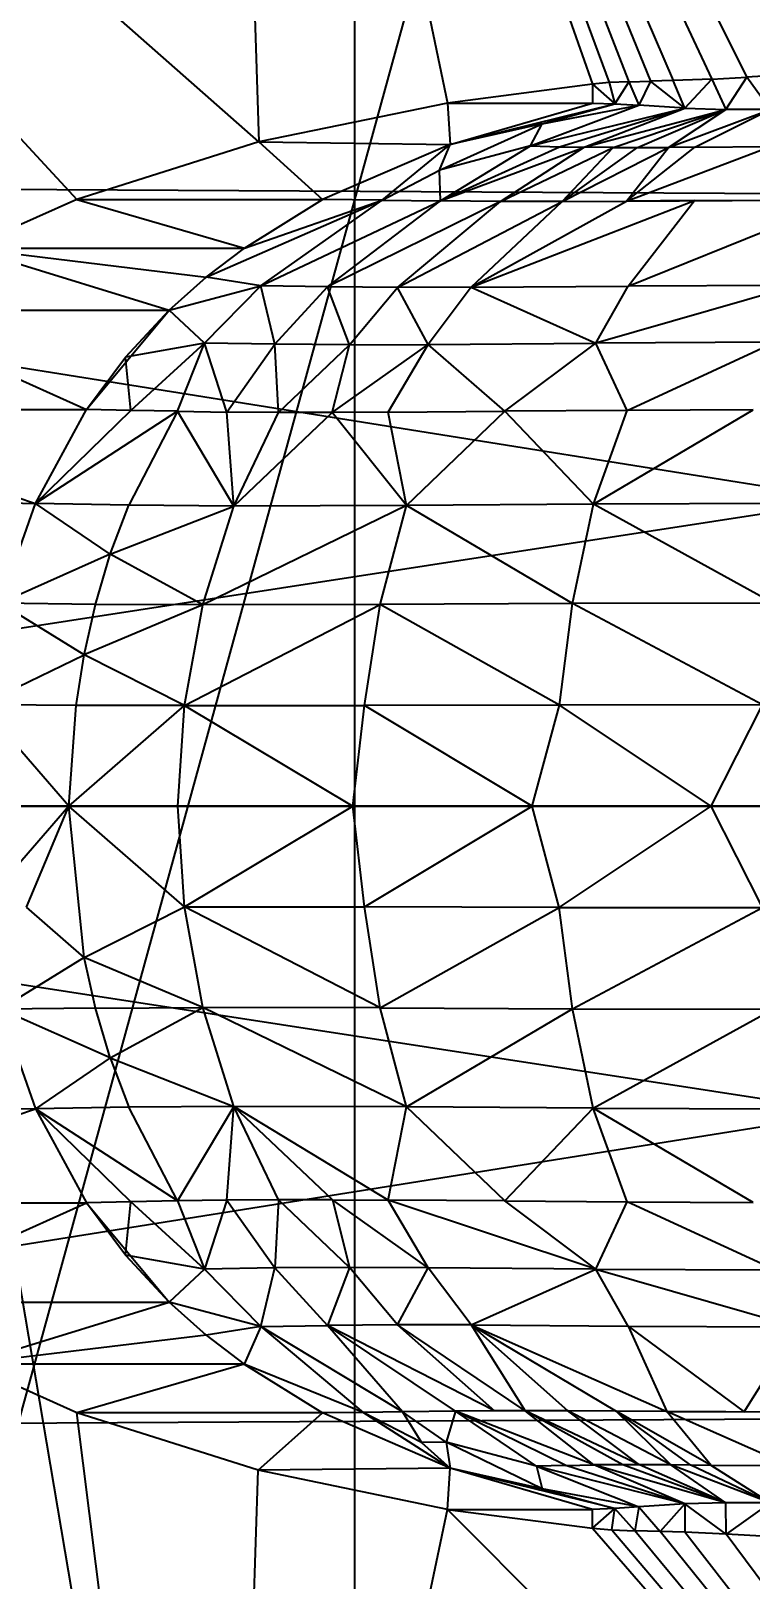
# Model space of a CAD drawing. Extents: x 11992 to 29481, y -6727 to 6811.
# Drawn here: x 13126.9 to 13181.2, y 2592.3 to 2709.1 of the extents above; entities that cross this region are included whole.
import ezdxf

# ---------------------------------------------------------------- set-up
doc = ezdxf.new("R2010")
doc.units = 0
doc.header["$MEASUREMENT"] = 0
doc.layers.get('0').update_dxf_attribs({"color": 8, "linetype": 'CONTINUOUS'})
doc.layers.add('zoylight 5回路', color=4, linetype='CONTINUOUS')

msp = doc.modelspace()

# ---------------------------------------------------------------- linework, layer by layer
for p, q in [((13089.63, 2471.93, -2031.63), (13190.72, 2839.46, -2031.63)), ((13151.37, 2465.11, -2034.43), (13151.37, 2836.08, -2034.43)), ((13089.63, 2829.46, -2034.43), (13151.37, 2465.11, -2034.43)), ((13144.12, 2700.73, -2304.6), (13047.56, 2785.95, -2309.58)), ((13047.56, 2785.95, -2309.58), (13130.37, 2696.38, -2305.31)), ((13141.48, 2784.09, -2304.74), (13170.57, 2705.21, -2303.24)), ((13141.48, 2784.09, -2304.74), (13172.06, 2705.28, -2303.16)), ((13141.48, 2784.09, -2304.74), (13178.32, 2705.48, -2302.84)), ((13141.48, 2784.09, -2304.74), (13180.96, 2705.63, -2302.7)), ((13141.48, 2784.09, -2304.74), (13173.7, 2705.33, -2303.08)), ((13141.48, 2784.09, -2304.74), (13175.4, 2705.37, -2302.99)), ((13141.48, 2784.09, -2304.74), (13158.37, 2703.67, -2303.87)), ((13141.48, 2784.09, -2304.74), (13169.32, 2705.1, -2303.3)), ((13141.48, 2784.09, -2304.74), (13144.12, 2700.73, -2304.6)), ((13169.32, 2705.1, -2303.3), (13158.37, 2703.67, -2303.87)), ((13170.57, 2705.21, -2303.24), (13169.32, 2705.1, -2303.3)), ((13169.32, 2705.1, -2303.3), (13169.32, 2703.67, -2318.31)), ((13169.32, 2705.1, -2303.3), (13170.99, 2703.62, -2320.1)), ((13172.06, 2705.28, -2303.16), (13170.57, 2705.21, -2303.24)), ((13170.57, 2705.21, -2303.24), (13170.99, 2703.62, -2320.1)), ((13172.06, 2705.28, -2303.16), (13170.99, 2703.62, -2320.1)), ((13172.06, 2705.28, -2303.16), (13173.7, 2705.33, -2303.08)), ((13172.06, 2705.28, -2303.16), (13172.82, 2703.5, -2321.52)), ((13173.7, 2705.33, -2303.08), (13172.82, 2703.5, -2321.52)), ((13175.4, 2705.37, -2302.99), (13173.7, 2705.33, -2303.08)), ((13176.27, 2703.27, -2323.34), (13173.7, 2705.33, -2303.08)), ((13178.32, 2705.48, -2302.84), (13175.4, 2705.37, -2302.99)), ((13176.27, 2703.27, -2323.34), (13175.4, 2705.37, -2302.99)), ((13176.27, 2703.27, -2323.34), (13178.32, 2705.48, -2302.84)), ((13178.32, 2705.48, -2302.84), (13180.96, 2705.63, -2302.7)), ((13178.32, 2705.48, -2302.84), (13179.37, 2703.17, -2324.28)), ((13179.37, 2703.17, -2324.28), (13180.96, 2705.63, -2302.7)), ((13187.9, 2706.04, -2302.34), (13180.96, 2705.63, -2302.7)), ((13182.73, 2703.18, -2324.88), (13180.96, 2705.63, -2302.7)), ((13158.37, 2703.67, -2303.87), (13144.12, 2700.73, -2304.6)), ((13158.37, 2703.67, -2303.87), (13158.56, 2700.55, -2324.59)), ((13158.37, 2703.67, -2303.87), (13169.32, 2703.67, -2318.31)), ((13158.56, 2700.55, -2324.59), (13169.32, 2703.67, -2318.31)), ((13158.56, 2700.55, -2324.59), (13170.99, 2703.62, -2320.1)), ((13164.62, 2700.43, -2330.26), (13172.82, 2703.5, -2321.52)), ((13164.62, 2700.43, -2330.26), (13176.27, 2703.27, -2323.34)), ((13165.5, 2702.11, -2324), (13170.99, 2703.62, -2320.1)), ((13165.5, 2702.11, -2324), (13172.82, 2703.5, -2321.52)), ((13166.83, 2700.36, -2331.6), (13176.27, 2703.27, -2323.34)), ((13168.68, 2700.33, -2332.48), (13176.27, 2703.27, -2323.34)), ((13168.68, 2700.33, -2332.48), (13179.37, 2703.17, -2324.28)), ((13169.32, 2703.67, -2318.31), (13170.99, 2703.62, -2320.1)), ((13170.86, 2700.31, -2333.29), (13179.37, 2703.17, -2324.28)), ((13170.99, 2703.62, -2320.1), (13172.82, 2703.5, -2321.52)), ((13172.71, 2700.31, -2333.83), (13179.37, 2703.17, -2324.28)), ((13176.27, 2703.27, -2323.34), (13172.82, 2703.5, -2321.52)), ((13175.05, 2700.32, -2334.37), (13182.73, 2703.18, -2324.88)), ((13175.05, 2700.32, -2334.37), (13179.37, 2703.17, -2324.28)), ((13176.27, 2703.27, -2323.34), (13179.37, 2703.17, -2324.28)), ((13177.05, 2700.34, -2334.76), (13182.73, 2703.18, -2324.88)), ((13182.73, 2703.18, -2324.88), (13179.37, 2703.17, -2324.28)), ((13157.75, 2698.61, -2331.78), (13165.5, 2702.11, -2324)), ((13165.5, 2702.11, -2324), (13158.56, 2700.55, -2324.59)), ((13164.62, 2700.43, -2330.26), (13165.5, 2702.11, -2324)), ((13144.12, 2700.73, -2304.6), (13130.37, 2696.38, -2305.31)), ((13144.12, 2700.73, -2304.6), (13148.94, 2696.38, -2329.81)), ((13144.12, 2700.73, -2304.6), (13158.56, 2700.55, -2324.59)), ((13158.56, 2700.55, -2324.59), (13148.94, 2696.38, -2329.81)), ((13153.43, 2696.34, -2335.05), (13158.56, 2700.55, -2324.59)), ((13157.75, 2698.61, -2331.78), (13158.56, 2700.55, -2324.59)), ((13164.62, 2700.43, -2330.26), (13157.75, 2698.61, -2331.78)), ((13157.84, 2696.28, -2338.74), (13164.62, 2700.43, -2330.26)), ((13157.84, 2696.28, -2338.74), (13166.83, 2700.36, -2331.6)), ((13164.62, 2700.43, -2330.26), (13166.83, 2700.36, -2331.6)), ((13166.83, 2700.36, -2331.6), (13168.68, 2700.33, -2332.48)), ((13171.89, 2696.27, -2344.29), (13182.75, 2700.39, -2335.6)), ((13171.89, 2696.27, -2344.29), (13177.05, 2700.34, -2334.76)), ((13177.05, 2700.34, -2334.76), (13175.05, 2700.32, -2334.37)), ((13177.05, 2700.34, -2334.76), (13182.75, 2700.39, -2335.6)), ((13157.84, 2696.28, -2338.74), (13168.68, 2700.33, -2332.48)), ((13162.36, 2696.24, -2341.29), (13168.68, 2700.33, -2332.48)), ((13162.36, 2696.24, -2341.29), (13170.86, 2700.31, -2333.29)), ((13167.02, 2696.24, -2343.03), (13175.05, 2700.32, -2334.37)), ((13167.02, 2696.24, -2343.03), (13172.71, 2700.31, -2333.83)), ((13167.02, 2696.24, -2343.03), (13170.86, 2700.31, -2333.29)), ((13170.86, 2700.31, -2333.29), (13168.68, 2700.33, -2332.48)), ((13170.86, 2700.31, -2333.29), (13172.71, 2700.31, -2333.83)), ((13171.89, 2696.27, -2344.29), (13175.05, 2700.32, -2334.37)), ((13172.71, 2700.31, -2333.83), (13175.05, 2700.32, -2334.37)), ((13153.43, 2696.34, -2335.05), (13157.75, 2698.61, -2331.78)), ((13157.84, 2696.28, -2338.74), (13157.75, 2698.61, -2331.78)), ((13038.87, 2697.65, -1935.27), (13188.76, 2696.8, -1952.66)), ((13038.87, 2697.65, -1935.27), (13188.82, 2673.7, -1952.22)), ((13130.37, 2696.38, -2305.31), (13122.15, 2692.71, -2305.73)), ((13130.37, 2696.38, -2305.31), (13148.94, 2696.38, -2329.81)), ((13130.37, 2696.38, -2305.31), (13143.03, 2692.72, -2333.23)), ((13140.15, 2690.52, -2334.84), (13153.43, 2696.34, -2335.05)), ((13143.03, 2692.72, -2333.23), (13148.94, 2696.38, -2329.81)), ((13143.03, 2692.72, -2333.23), (13153.43, 2696.34, -2335.05)), ((13144.27, 2689.87, -2340.86), (13153.43, 2696.34, -2335.05)), ((13144.27, 2689.87, -2340.86), (13157.84, 2696.28, -2338.74)), ((13153.43, 2696.34, -2335.05), (13148.94, 2696.38, -2329.81)), ((13149.3, 2689.79, -2345.24), (13157.84, 2696.28, -2338.74)), ((13162.36, 2696.24, -2341.29), (13149.3, 2689.79, -2345.24)), ((13153.43, 2696.34, -2335.05), (13157.84, 2696.28, -2338.74)), ((13154.6, 2689.74, -2348.6), (13167.02, 2696.24, -2343.03)), ((13154.6, 2689.74, -2348.6), (13162.36, 2696.24, -2341.29)), ((13162.36, 2696.24, -2341.29), (13157.84, 2696.28, -2338.74)), ((13160.16, 2689.76, -2351.17), (13177.02, 2696.31, -2345.28)), ((13160.16, 2689.76, -2351.17), (13171.89, 2696.27, -2344.29)), ((13160.16, 2689.76, -2351.17), (13167.02, 2696.24, -2343.03)), ((13167.02, 2696.24, -2343.03), (13162.36, 2696.24, -2341.29)), ((13167.02, 2696.24, -2343.03), (13171.89, 2696.27, -2344.29)), ((13171.89, 2696.27, -2344.29), (13188.14, 2696.35, -2346.71)), ((13177.02, 2696.31, -2345.28), (13171.89, 2696.27, -2344.29)), ((13172, 2689.85, -2354.82), (13188.14, 2696.35, -2346.71)), ((13172, 2689.85, -2354.82), (13177.02, 2696.31, -2345.28)), ((13177.02, 2696.31, -2345.28), (13188.14, 2696.35, -2346.71)), ((13122.15, 2692.71, -2305.73), (13143.03, 2692.72, -2333.23)), ((13122.15, 2692.71, -2305.73), (13137.36, 2688.04, -2336.35)), ((13122.15, 2692.71, -2305.73), (13140.15, 2690.52, -2334.84)), ((13140.15, 2690.52, -2334.84), (13143.03, 2692.72, -2333.23)), ((13137.36, 2688.04, -2336.35), (13140.15, 2690.52, -2334.84)), ((13137.36, 2688.04, -2336.35), (13144.27, 2689.87, -2340.86)), ((13140.02, 2685.55, -2343.39), (13144.27, 2689.87, -2340.86)), ((13144.27, 2689.87, -2340.86), (13140.15, 2690.52, -2334.84)), ((13145.33, 2685.46, -2348.08), (13144.27, 2689.87, -2340.86)), ((13149.3, 2689.79, -2345.24), (13144.27, 2689.87, -2340.86)), ((13160.16, 2689.76, -2351.17), (13172, 2689.85, -2354.82)), ((13184.77, 2689.91, -2357.06), (13169.56, 2685.54, -2359.09)), ((13169.56, 2685.54, -2359.09), (13172, 2689.85, -2354.82)), ((13184.77, 2689.91, -2357.06), (13172, 2689.85, -2354.82)), ((13145.33, 2685.46, -2348.08), (13149.3, 2689.79, -2345.24)), ((13150.97, 2685.42, -2351.81), (13149.3, 2689.79, -2345.24)), ((13154.6, 2689.74, -2348.6), (13149.3, 2689.79, -2345.24)), ((13150.97, 2685.42, -2351.81), (13154.6, 2689.74, -2348.6)), ((13160.16, 2689.76, -2351.17), (13154.6, 2689.74, -2348.6)), ((13156.91, 2685.44, -2354.78), (13154.6, 2689.74, -2348.6)), ((13160.16, 2689.76, -2351.17), (13156.91, 2685.44, -2354.78)), ((13160.16, 2689.76, -2351.17), (13169.56, 2685.54, -2359.09)), ((13114.46, 2688.04, -2306.13), (13131.11, 2680.54, -2339.54)), ((13114.46, 2688.04, -2306.13), (13137.36, 2688.04, -2336.35)), ((13131.11, 2680.54, -2339.54), (13137.36, 2688.04, -2336.35)), ((13134.06, 2684.49, -2338.07), (13137.36, 2688.04, -2336.35)), ((13140.02, 2685.55, -2343.39), (13137.36, 2688.04, -2336.35)), ((13140.02, 2685.55, -2343.39), (13134.06, 2684.49, -2338.07)), ((13140.02, 2685.55, -2343.39), (13134.45, 2680.47, -2343.63)), ((13137.98, 2680.4, -2347.26), (13140.02, 2685.55, -2343.39)), ((13141.7, 2680.34, -2350.45), (13140.02, 2685.55, -2343.39)), ((13145.33, 2685.46, -2348.08), (13140.02, 2685.55, -2343.39)), ((13141.7, 2680.34, -2350.45), (13145.33, 2685.46, -2348.08)), ((13150.97, 2685.42, -2351.81), (13145.33, 2685.46, -2348.08)), ((13145.6, 2680.31, -2353.24), (13145.33, 2685.46, -2348.08)), ((13145.6, 2680.31, -2353.24), (13150.97, 2685.42, -2351.81)), ((13149.67, 2680.31, -2355.71), (13156.91, 2685.44, -2354.78)), ((13149.67, 2680.31, -2355.71), (13150.97, 2685.42, -2351.81)), ((13150.97, 2685.42, -2351.81), (13156.91, 2685.44, -2354.78)), ((13153.89, 2680.33, -2357.86), (13156.91, 2685.44, -2354.78)), ((13156.91, 2685.44, -2354.78), (13169.56, 2685.54, -2359.09)), ((13162.7, 2680.4, -2361.37), (13156.91, 2685.44, -2354.78)), ((13162.7, 2680.4, -2361.37), (13169.56, 2685.54, -2359.09)), ((13183.07, 2685.61, -2361.73), (13169.56, 2685.54, -2359.09)), ((13171.92, 2680.46, -2364.01), (13169.56, 2685.54, -2359.09)), ((13171.92, 2680.46, -2364.01), (13183.07, 2685.61, -2361.73)), ((13131.11, 2680.54, -2339.54), (13134.06, 2684.49, -2338.07)), ((13134.45, 2680.47, -2343.63), (13134.06, 2684.49, -2338.07)), ((13106.12, 2680.54, -2306.56), (13127.25, 2673.45, -2341.3)), ((13106.12, 2680.54, -2306.56), (13131.11, 2680.54, -2339.54)), ((13127.25, 2673.45, -2341.3), (13131.11, 2680.54, -2339.54)), ((13134.45, 2680.47, -2343.63), (13131.11, 2680.54, -2339.54)), ((13169.38, 2673.38, -2367.53), (13181.45, 2680.5, -2365.83)), ((13181.45, 2680.5, -2365.83), (13171.92, 2680.46, -2364.01)), ((13127.25, 2673.45, -2341.3), (13134.45, 2680.47, -2343.63)), ((13137.98, 2680.4, -2347.26), (13127.25, 2673.45, -2341.3)), ((13137.98, 2680.4, -2347.26), (13134.3, 2673.32, -2349.22)), ((13137.98, 2680.4, -2347.26), (13134.45, 2680.47, -2343.63)), ((13142.23, 2673.25, -2355.6), (13137.98, 2680.4, -2347.26)), ((13137.98, 2680.4, -2347.26), (13141.7, 2680.34, -2350.45)), ((13142.23, 2673.25, -2355.6), (13141.7, 2680.34, -2350.45)), ((13145.6, 2680.31, -2353.24), (13141.7, 2680.34, -2350.45)), ((13142.23, 2673.25, -2355.6), (13145.6, 2680.31, -2353.24)), ((13142.23, 2673.25, -2355.6), (13149.67, 2680.31, -2355.71)), ((13149.67, 2680.31, -2355.71), (13145.6, 2680.31, -2353.24)), ((13153.89, 2680.33, -2357.86), (13149.67, 2680.31, -2355.71)), ((13155.27, 2673.3, -2362.72), (13149.67, 2680.31, -2355.71)), ((13153.89, 2680.33, -2357.86), (13162.7, 2680.4, -2361.37)), ((13155.27, 2673.3, -2362.72), (13153.89, 2680.33, -2357.86)), ((13155.27, 2673.3, -2362.72), (13162.7, 2680.4, -2361.37)), ((13171.92, 2680.46, -2364.01), (13162.7, 2680.4, -2361.37)), ((13169.38, 2673.38, -2367.53), (13162.7, 2680.4, -2361.37)), ((13169.38, 2673.38, -2367.53), (13171.92, 2680.46, -2364.01)), ((13038.96, 2650.6, -1934.65), (13188.82, 2673.7, -1952.22)), ((13101.4, 2673.94, -2306.81), (13127.25, 2673.45, -2341.3)), ((13124.63, 2665.93, -2342.32), (13127.25, 2673.45, -2341.3)), ((13132.9, 2669.61, -2349.88), (13127.25, 2673.45, -2341.3)), ((13134.3, 2673.32, -2349.22), (13127.25, 2673.45, -2341.3)), ((13132.9, 2669.61, -2349.88), (13134.3, 2673.32, -2349.22)), ((13132.9, 2669.61, -2349.88), (13142.23, 2673.25, -2355.6)), ((13142.23, 2673.25, -2355.6), (13134.3, 2673.32, -2349.22)), ((13155.27, 2673.3, -2362.72), (13139.89, 2665.79, -2357.01)), ((13139.89, 2665.79, -2357.01), (13142.23, 2673.25, -2355.6)), ((13155.27, 2673.3, -2362.72), (13142.23, 2673.25, -2355.6)), ((13153.29, 2665.83, -2364.63), (13155.27, 2673.3, -2362.72)), ((13169.38, 2673.38, -2367.53), (13155.27, 2673.3, -2362.72)), ((13167.8, 2665.89, -2369.84), (13155.27, 2673.3, -2362.72)), ((13167.8, 2665.89, -2369.84), (13169.38, 2673.38, -2367.53)), ((13184.13, 2673.43, -2370.33), (13169.38, 2673.38, -2367.53)), ((13182.94, 2665.92, -2372.89), (13169.38, 2673.38, -2367.53)), ((13132.9, 2669.61, -2349.88), (13124.63, 2665.93, -2342.32)), ((13131.78, 2665.83, -2350.36), (13132.9, 2669.61, -2349.88)), ((13139.89, 2665.79, -2357.01), (13132.9, 2669.61, -2349.88)), ((13131.78, 2665.83, -2350.36), (13124.63, 2665.93, -2342.32)), ((13130.93, 2662.02, -2350.68), (13124.63, 2665.93, -2342.32)), ((13130.93, 2662.02, -2350.68), (13131.78, 2665.83, -2350.36)), ((13139.89, 2665.79, -2357.01), (13130.93, 2662.02, -2350.68)), ((13139.89, 2665.79, -2357.01), (13131.78, 2665.83, -2350.36)), ((13138.52, 2658.19, -2357.67), (13153.29, 2665.83, -2364.63)), ((13138.52, 2658.19, -2357.67), (13139.89, 2665.79, -2357.01)), ((13153.29, 2665.83, -2364.63), (13139.89, 2665.79, -2357.01)), ((13152.09, 2658.2, -2365.58), (13153.29, 2665.83, -2364.63)), ((13167.8, 2665.89, -2369.84), (13153.29, 2665.83, -2364.63)), ((13166.81, 2658.23, -2371.04), (13153.29, 2665.83, -2364.63)), ((13166.81, 2658.23, -2371.04), (13167.8, 2665.89, -2369.84)), ((13182.94, 2665.92, -2372.89), (13167.8, 2665.89, -2369.84)), ((13182.15, 2658.25, -2374.24), (13167.8, 2665.89, -2369.84)), ((13123.14, 2658.25, -2342.77), (13130.93, 2662.02, -2350.68)), ((13130.33, 2658.2, -2350.86), (13130.93, 2662.02, -2350.68)), ((13138.52, 2658.19, -2357.67), (13130.93, 2662.02, -2350.68)), ((13129.78, 2650.6, -2350.88), (13123.14, 2658.25, -2342.77)), ((13130.33, 2658.2, -2350.86), (13123.14, 2658.25, -2342.77)), ((13129.78, 2650.6, -2350.88), (13130.33, 2658.2, -2350.86)), ((13129.78, 2650.6, -2350.88), (13138.52, 2658.19, -2357.67)), ((13138.52, 2658.19, -2357.67), (13130.33, 2658.2, -2350.86)), ((13138, 2650.6, -2357.77), (13138.52, 2658.19, -2357.67)), ((13138.52, 2658.19, -2357.67), (13152.09, 2658.2, -2365.58)), ((13138.52, 2658.19, -2357.67), (13151.23, 2650.6, -2365.61)), ((13151.23, 2650.6, -2365.61), (13152.09, 2658.2, -2365.58)), ((13166.81, 2658.23, -2371.04), (13152.09, 2658.2, -2365.58)), ((13164.75, 2650.6, -2370.87), (13152.09, 2658.2, -2365.58)), ((13164.75, 2650.6, -2370.87), (13166.81, 2658.23, -2371.04)), ((13182.15, 2658.25, -2374.24), (13166.81, 2658.23, -2371.04)), ((13178.26, 2650.6, -2374.08), (13166.81, 2658.23, -2371.04)), ((13178.26, 2650.6, -2374.08), (13182.15, 2658.25, -2374.24)), ((13038.96, 2650.6, -1934.65), (13188.83, 2627.49, -1952.23)), ((13038.96, 2650.6, -1934.65), (13436.61, 2650.6, -1985.48)), ((13198.18, 2650.6, -2378.88), (13095.57, 2650.6, -2307.11)), ((13129.78, 2650.6, -2350.88), (13123.14, 2642.94, -2342.77)), ((13126.59, 2642.97, -2346.96), (13129.78, 2650.6, -2350.88)), ((13138.52, 2643.01, -2357.67), (13129.78, 2650.6, -2350.88)), ((13130.93, 2639.17, -2350.68), (13129.78, 2650.6, -2350.88)), ((13138.52, 2643.01, -2357.67), (13138, 2650.6, -2357.77)), ((13138.52, 2643.01, -2357.67), (13151.23, 2650.6, -2365.61)), ((13152.09, 2642.99, -2365.58), (13151.23, 2650.6, -2365.61)), ((13152.09, 2642.99, -2365.58), (13164.75, 2650.6, -2370.87)), ((13166.8, 2642.96, -2371.04), (13164.75, 2650.6, -2370.87)), ((13166.8, 2642.96, -2371.04), (13178.26, 2650.6, -2374.08)), ((13182.15, 2642.94, -2374.24), (13178.26, 2650.6, -2374.08)), ((13130.93, 2639.17, -2350.68), (13126.59, 2642.97, -2346.96)), ((13130.93, 2639.17, -2350.68), (13138.52, 2643.01, -2357.67)), ((13153.29, 2635.37, -2364.63), (13138.52, 2643.01, -2357.67)), ((13138.52, 2643.01, -2357.67), (13152.09, 2642.99, -2365.58)), ((13139.89, 2635.4, -2357.01), (13138.52, 2643.01, -2357.67)), ((13153.29, 2635.37, -2364.63), (13152.09, 2642.99, -2365.58)), ((13166.8, 2642.96, -2371.04), (13152.09, 2642.99, -2365.58)), ((13153.29, 2635.37, -2364.63), (13166.8, 2642.96, -2371.04)), ((13167.79, 2635.3, -2369.84), (13166.8, 2642.96, -2371.04)), ((13166.8, 2642.96, -2371.04), (13182.15, 2642.94, -2374.24)), ((13167.79, 2635.3, -2369.84), (13182.15, 2642.94, -2374.24)), ((13130.93, 2639.17, -2350.68), (13124.63, 2635.27, -2342.32)), ((13139.89, 2635.4, -2357.01), (13130.93, 2639.17, -2350.68)), ((13131.78, 2635.36, -2350.36), (13130.93, 2639.17, -2350.68)), ((13131.78, 2635.36, -2350.36), (13124.63, 2635.27, -2342.32)), ((13124.63, 2635.27, -2342.32), (13127.25, 2627.75, -2341.3)), ((13132.9, 2631.59, -2349.88), (13124.63, 2635.27, -2342.32)), ((13131.78, 2635.36, -2350.36), (13139.89, 2635.4, -2357.01)), ((13132.9, 2631.59, -2349.88), (13131.78, 2635.36, -2350.36)), ((13132.9, 2631.59, -2349.88), (13139.89, 2635.4, -2357.01)), ((13142.23, 2627.94, -2355.6), (13139.89, 2635.4, -2357.01)), ((13155.27, 2627.9, -2362.72), (13139.89, 2635.4, -2357.01)), ((13153.29, 2635.37, -2364.63), (13139.89, 2635.4, -2357.01)), ((13153.29, 2635.37, -2364.63), (13167.79, 2635.3, -2369.84)), ((13155.27, 2627.9, -2362.72), (13153.29, 2635.37, -2364.63)), ((13155.27, 2627.9, -2362.72), (13167.79, 2635.3, -2369.84)), ((13169.37, 2627.81, -2367.53), (13167.79, 2635.3, -2369.84)), ((13167.79, 2635.3, -2369.84), (13182.94, 2635.27, -2372.89)), ((13169.37, 2627.81, -2367.53), (13182.94, 2635.27, -2372.89)), ((13132.9, 2631.59, -2349.88), (13127.25, 2627.75, -2341.3)), ((13132.9, 2631.59, -2349.88), (13134.3, 2627.88, -2349.22)), ((13132.9, 2631.59, -2349.88), (13142.23, 2627.94, -2355.6)), ((13142.23, 2627.94, -2355.6), (13134.3, 2627.88, -2349.22)), ((13142.23, 2627.94, -2355.6), (13137.98, 2620.8, -2347.26)), ((13141.7, 2620.85, -2350.45), (13142.23, 2627.94, -2355.6)), ((13153.89, 2620.86, -2357.86), (13142.23, 2627.94, -2355.6)), ((13155.27, 2627.9, -2362.72), (13142.23, 2627.94, -2355.6)), ((13145.6, 2620.88, -2353.24), (13142.23, 2627.94, -2355.6)), ((13149.68, 2620.88, -2355.71), (13142.23, 2627.94, -2355.6)), ((13153.89, 2620.86, -2357.86), (13155.27, 2627.9, -2362.72)), ((13162.7, 2620.8, -2361.38), (13155.27, 2627.9, -2362.72)), ((13169.37, 2627.81, -2367.53), (13155.27, 2627.9, -2362.72)), ((13038.87, 2603.54, -1935.27), (13188.83, 2627.49, -1952.23)), ((13127.25, 2627.75, -2341.3), (13101.4, 2627.25, -2306.81)), ((13106.12, 2620.65, -2306.56), (13127.25, 2627.75, -2341.3)), ((13134.3, 2627.88, -2349.22), (13127.25, 2627.75, -2341.3)), ((13134.45, 2620.73, -2343.64), (13127.25, 2627.75, -2341.3)), ((13137.98, 2620.8, -2347.26), (13127.25, 2627.75, -2341.3)), ((13127.25, 2627.75, -2341.3), (13131.11, 2620.65, -2339.54)), ((13137.98, 2620.8, -2347.26), (13134.3, 2627.88, -2349.22)), ((13162.7, 2620.8, -2361.38), (13169.37, 2627.81, -2367.53)), ((13171.92, 2620.73, -2364.01), (13169.37, 2627.81, -2367.53)), ((13181.45, 2620.69, -2365.83), (13169.37, 2627.81, -2367.53)), ((13169.37, 2627.81, -2367.53), (13184.13, 2627.76, -2370.33)), ((13106.12, 2620.65, -2306.56), (13131.11, 2620.65, -2339.54)), ((13114.46, 2613.16, -2306.13), (13131.11, 2620.65, -2339.54)), ((13134.45, 2620.73, -2343.64), (13131.11, 2620.65, -2339.54)), ((13134.06, 2616.7, -2338.07), (13131.11, 2620.65, -2339.54)), ((13131.11, 2620.65, -2339.54), (13137.36, 2613.16, -2336.35)), ((13134.06, 2616.7, -2338.07), (13134.45, 2620.73, -2343.64)), ((13137.98, 2620.8, -2347.26), (13134.45, 2620.73, -2343.64)), ((13140.02, 2615.65, -2343.39), (13134.45, 2620.73, -2343.64)), ((13141.7, 2620.85, -2350.45), (13137.98, 2620.8, -2347.26)), ((13137.98, 2620.8, -2347.26), (13140.02, 2615.65, -2343.39)), ((13141.7, 2620.85, -2350.45), (13140.02, 2615.65, -2343.39)), ((13145.6, 2620.88, -2353.24), (13141.7, 2620.85, -2350.45)), ((13141.7, 2620.85, -2350.45), (13145.33, 2615.74, -2348.08)), ((13145.6, 2620.88, -2353.24), (13145.33, 2615.74, -2348.08)), ((13149.68, 2620.88, -2355.71), (13145.6, 2620.88, -2353.24)), ((13150.97, 2615.78, -2351.81), (13145.6, 2620.88, -2353.24)), ((13149.68, 2620.88, -2355.71), (13150.97, 2615.78, -2351.81)), ((13156.91, 2615.76, -2354.78), (13149.68, 2620.88, -2355.71)), ((13149.68, 2620.88, -2355.71), (13153.89, 2620.86, -2357.86)), ((13169.56, 2615.66, -2359.09), (13153.89, 2620.86, -2357.86)), ((13162.7, 2620.8, -2361.38), (13153.89, 2620.86, -2357.86)), ((13156.91, 2615.76, -2354.78), (13153.89, 2620.86, -2357.86)), ((13169.56, 2615.66, -2359.09), (13162.7, 2620.8, -2361.38)), ((13162.7, 2620.8, -2361.38), (13171.92, 2620.73, -2364.01)), ((13169.56, 2615.66, -2359.09), (13171.92, 2620.73, -2364.01)), ((13183.07, 2615.59, -2361.73), (13171.92, 2620.73, -2364.01)), ((13171.92, 2620.73, -2364.01), (13181.45, 2620.69, -2365.83)), ((13134.06, 2616.7, -2338.07), (13137.36, 2613.16, -2336.35)), ((13140.02, 2615.65, -2343.39), (13134.06, 2616.7, -2338.07)), ((13140.02, 2615.65, -2343.39), (13137.36, 2613.16, -2336.35)), ((13145.33, 2615.74, -2348.08), (13140.02, 2615.65, -2343.39)), ((13144.27, 2611.33, -2340.86), (13140.02, 2615.65, -2343.39)), ((13144.27, 2611.33, -2340.86), (13145.33, 2615.74, -2348.08)), ((13150.97, 2615.78, -2351.81), (13145.33, 2615.74, -2348.08)), ((13149.3, 2611.41, -2345.24), (13145.33, 2615.74, -2348.08)), ((13150.97, 2615.78, -2351.81), (13149.3, 2611.41, -2345.24)), ((13156.91, 2615.76, -2354.78), (13150.97, 2615.78, -2351.81)), ((13154.6, 2611.45, -2348.6), (13150.97, 2615.78, -2351.81)), ((13154.6, 2611.45, -2348.6), (13156.91, 2615.76, -2354.78)), ((13160.16, 2611.44, -2351.18), (13156.91, 2615.76, -2354.78)), ((13169.56, 2615.66, -2359.09), (13156.91, 2615.76, -2354.78)), ((13160.16, 2611.44, -2351.18), (13169.56, 2615.66, -2359.09)), ((13172, 2611.35, -2354.82), (13169.56, 2615.66, -2359.09)), ((13169.56, 2615.66, -2359.09), (13184.77, 2611.29, -2357.06)), ((13169.56, 2615.66, -2359.09), (13183.07, 2615.59, -2361.73)), ((13114.46, 2613.16, -2306.13), (13137.36, 2613.16, -2336.35)), ((13122.15, 2608.49, -2305.73), (13137.36, 2613.16, -2336.35)), ((13144.27, 2611.33, -2340.86), (13137.36, 2613.16, -2336.35)), ((13140.15, 2610.67, -2334.84), (13137.36, 2613.16, -2336.35)), ((13140.15, 2610.67, -2334.84), (13122.15, 2608.49, -2305.73)), ((13144.27, 2611.33, -2340.86), (13140.15, 2610.67, -2334.84)), ((13140.15, 2610.67, -2334.84), (13143.02, 2608.47, -2333.24)), ((13144.27, 2611.33, -2340.86), (13143.02, 2608.47, -2333.24)), ((13144.27, 2611.33, -2340.86), (13149.3, 2611.41, -2345.24)), ((13154.97, 2604.87, -2336.5), (13144.27, 2611.33, -2340.86)), ((13144.27, 2611.33, -2340.86), (13151.99, 2604.84, -2333.55)), ((13154.6, 2611.45, -2348.6), (13149.3, 2611.41, -2345.24)), ((13154.97, 2604.87, -2336.5), (13149.3, 2611.41, -2345.24)), ((13158.96, 2604.92, -2339.48), (13149.3, 2611.41, -2345.24)), ((13161.91, 2604.95, -2341.08), (13149.3, 2611.41, -2345.24)), ((13160.16, 2611.44, -2351.18), (13154.6, 2611.45, -2348.6)), ((13154.6, 2611.45, -2348.6), (13161.91, 2604.95, -2341.08)), ((13164.22, 2604.96, -2342.07), (13154.6, 2611.45, -2348.6)), ((13160.16, 2611.44, -2351.18), (13174.92, 2604.9, -2344.9)), ((13160.16, 2611.44, -2351.18), (13172, 2611.35, -2354.82)), ((13160.16, 2611.44, -2351.18), (13167.44, 2604.95, -2343.16)), ((13160.16, 2611.44, -2351.18), (13164.22, 2604.96, -2342.07)), ((13160.16, 2611.44, -2351.18), (13171.09, 2604.93, -2344.11)), ((13172, 2611.35, -2354.82), (13180.77, 2604.87, -2345.87)), ((13172, 2611.35, -2354.82), (13184.77, 2611.29, -2357.06)), ((13172, 2611.35, -2354.82), (13174.92, 2604.9, -2344.9)), ((13180.77, 2604.87, -2345.87), (13184.77, 2611.29, -2357.06)), ((13130.37, 2604.81, -2305.31), (13122.15, 2608.49, -2305.73)), ((13143.02, 2608.47, -2333.24), (13122.15, 2608.49, -2305.73)), ((13143.02, 2608.47, -2333.24), (13130.37, 2604.81, -2305.31)), ((13143.02, 2608.47, -2333.24), (13148.93, 2604.81, -2329.81)), ((13151.99, 2604.84, -2333.55), (13143.02, 2608.47, -2333.24)), ((13141.48, 2517.11, -2304.74), (13130.37, 2604.81, -2305.31)), ((13144.06, 2600.48, -2304.6), (13130.37, 2604.81, -2305.31)), ((13148.93, 2604.81, -2329.81), (13130.37, 2604.81, -2305.31)), ((13144.06, 2600.48, -2304.6), (13148.93, 2604.81, -2329.81)), ((13151.99, 2604.84, -2333.55), (13148.93, 2604.81, -2329.81)), ((13158.56, 2600.64, -2324.59), (13148.93, 2604.81, -2329.81)), ((13154.97, 2604.87, -2336.5), (13151.99, 2604.84, -2333.55)), ((13156.41, 2602.57, -2330.46), (13151.99, 2604.84, -2333.55)), ((13158.56, 2600.64, -2324.59), (13151.99, 2604.84, -2333.55)), ((13158.96, 2604.92, -2339.48), (13154.97, 2604.87, -2336.5)), ((13158.27, 2602.59, -2332.26), (13154.97, 2604.87, -2336.5)), ((13154.97, 2604.87, -2336.5), (13156.41, 2602.57, -2330.46)), ((13158.96, 2604.92, -2339.48), (13158.27, 2602.59, -2332.26)), ((13164.22, 2604.96, -2342.07), (13158.96, 2604.92, -2339.48)), ((13161.91, 2604.95, -2341.08), (13158.96, 2604.92, -2339.48)), ((13165.09, 2600.78, -2330.58), (13158.96, 2604.92, -2339.48)), ((13167.3, 2600.84, -2331.84), (13158.96, 2604.92, -2339.48)), ((13169.42, 2600.88, -2332.77), (13158.96, 2604.92, -2339.48)), ((13164.22, 2604.96, -2342.07), (13161.91, 2604.95, -2341.08)), ((13167.44, 2604.95, -2343.16), (13164.22, 2604.96, -2342.07)), ((13169.42, 2600.88, -2332.77), (13164.22, 2604.96, -2342.07)), ((13171.6, 2600.89, -2333.52), (13164.22, 2604.96, -2342.07)), ((13172.87, 2600.89, -2333.87), (13164.22, 2604.96, -2342.07)), ((13171.09, 2604.93, -2344.11), (13167.44, 2604.95, -2343.16)), ((13172.87, 2600.89, -2333.87), (13167.44, 2604.95, -2343.16)), ((13175.22, 2600.87, -2334.41), (13167.44, 2604.95, -2343.16)), ((13174.92, 2604.9, -2344.9), (13171.09, 2604.93, -2344.11)), ((13176.73, 2600.86, -2334.7), (13171.09, 2604.93, -2344.11)), ((13178.26, 2600.84, -2334.96), (13171.09, 2604.93, -2344.11)), ((13171.09, 2604.93, -2344.11), (13175.22, 2600.87, -2334.41)), ((13188.14, 2604.84, -2346.71), (13174.92, 2604.9, -2344.9)), ((13174.92, 2604.9, -2344.9), (13180.77, 2604.87, -2345.87)), ((13178.26, 2600.84, -2334.96), (13174.92, 2604.9, -2344.9)), ((13184.22, 2600.79, -2335.78), (13174.92, 2604.9, -2344.9)), ((13188.14, 2604.84, -2346.71), (13180.77, 2604.87, -2345.87)), ((13038.87, 2603.54, -1935.27), (13188.76, 2604.39, -1952.66)), ((13158.27, 2602.59, -2332.26), (13156.41, 2602.57, -2330.46)), ((13156.41, 2602.57, -2330.46), (13158.56, 2600.64, -2324.59)), ((13165.5, 2599.08, -2324), (13158.27, 2602.59, -2332.26)), ((13165.09, 2600.78, -2330.58), (13158.27, 2602.59, -2332.26)), ((13158.27, 2602.59, -2332.26), (13158.56, 2600.64, -2324.59)), ((13141.48, 2517.11, -2304.74), (13144.06, 2600.48, -2304.6)), ((13158.56, 2600.64, -2324.59), (13144.06, 2600.48, -2304.6)), ((13158.37, 2597.52, -2303.87), (13144.06, 2600.48, -2304.6)), ((13158.37, 2597.52, -2303.87), (13158.56, 2600.64, -2324.59)), ((13169.32, 2597.52, -2318.31), (13158.56, 2600.64, -2324.59)), ((13170.99, 2597.58, -2320.1), (13158.56, 2600.64, -2324.59)), ((13165.5, 2599.08, -2324), (13158.56, 2600.64, -2324.59)), ((13167.3, 2600.84, -2331.84), (13165.09, 2600.78, -2330.58)), ((13165.09, 2600.78, -2330.58), (13172.82, 2597.7, -2321.52)), ((13165.09, 2600.78, -2330.58), (13165.5, 2599.08, -2324)), ((13176.27, 2597.93, -2323.34), (13165.09, 2600.78, -2330.58)), ((13167.3, 2600.84, -2331.84), (13169.42, 2600.88, -2332.77)), ((13176.27, 2597.93, -2323.34), (13167.3, 2600.84, -2331.84)), ((13171.6, 2600.89, -2333.52), (13169.42, 2600.88, -2332.77)), ((13179.37, 2598.02, -2324.28), (13169.42, 2600.88, -2332.77)), ((13176.27, 2597.93, -2323.34), (13169.42, 2600.88, -2332.77)), ((13179.37, 2598.02, -2324.28), (13171.6, 2600.89, -2333.52)), ((13172.87, 2600.89, -2333.87), (13171.6, 2600.89, -2333.52)), ((13179.37, 2598.02, -2324.28), (13172.87, 2600.89, -2333.87)), ((13175.22, 2600.87, -2334.41), (13172.87, 2600.89, -2333.87)), ((13179.37, 2598.02, -2324.28), (13175.22, 2600.87, -2334.41)), ((13176.73, 2600.86, -2334.7), (13175.22, 2600.87, -2334.41)), ((13182.73, 2598.02, -2324.88), (13175.22, 2600.87, -2334.41)), ((13182.73, 2598.02, -2324.88), (13176.73, 2600.86, -2334.7)), ((13178.26, 2600.84, -2334.96), (13176.73, 2600.86, -2334.7)), ((13184.22, 2600.79, -2335.78), (13178.26, 2600.84, -2334.96)), ((13182.73, 2598.02, -2324.88), (13178.26, 2600.84, -2334.96)), ((13172.82, 2597.7, -2321.52), (13165.5, 2599.08, -2324)), ((13165.5, 2599.08, -2324), (13170.99, 2597.58, -2320.1)), ((13141.48, 2517.11, -2304.74), (13158.37, 2597.52, -2303.87)), ((13158.37, 2597.52, -2303.87), (13235.36, 2520.24, -2299.89)), ((13158.37, 2597.52, -2303.87), (13169.32, 2596.09, -2303.3)), ((13158.37, 2597.52, -2303.87), (13169.32, 2597.52, -2318.31)), ((13169.32, 2596.09, -2303.3), (13170.99, 2597.58, -2320.1)), ((13170.99, 2597.58, -2320.1), (13169.32, 2597.52, -2318.31)), ((13169.32, 2596.09, -2303.3), (13169.32, 2597.52, -2318.31)), ((13170.77, 2595.97, -2303.23), (13170.99, 2597.58, -2320.1)), ((13172.82, 2597.7, -2321.52), (13170.99, 2597.58, -2320.1)), ((13172.5, 2595.9, -2303.14), (13170.99, 2597.58, -2320.1)), ((13172.82, 2597.7, -2321.52), (13172.5, 2595.9, -2303.14)), ((13176.27, 2597.93, -2323.34), (13172.82, 2597.7, -2321.52)), ((13172.82, 2597.7, -2321.52), (13174.43, 2595.85, -2303.04)), ((13176.27, 2597.93, -2323.34), (13174.43, 2595.85, -2303.04)), ((13179.37, 2598.02, -2324.28), (13176.27, 2597.93, -2323.34)), ((13176.27, 2597.93, -2323.34), (13176.27, 2595.79, -2302.94)), ((13179.4, 2595.66, -2302.78), (13176.27, 2597.93, -2323.34)), ((13179.4, 2595.66, -2302.78), (13179.37, 2598.02, -2324.28)), ((13182.73, 2598.02, -2324.88), (13179.37, 2598.02, -2324.28)), ((13182.73, 2598.02, -2324.88), (13179.4, 2595.66, -2302.78)), ((13169.32, 2596.09, -2303.3), (13235.36, 2520.24, -2299.89)), ((13169.32, 2596.09, -2303.3), (13170.77, 2595.97, -2303.23)), ((13170.77, 2595.97, -2303.23), (13172.5, 2595.9, -2303.14)), ((13170.77, 2595.97, -2303.23), (13235.36, 2520.24, -2299.89)), ((13235.36, 2520.24, -2299.89), (13172.5, 2595.9, -2303.14)), ((13174.43, 2595.85, -2303.04), (13172.5, 2595.9, -2303.14)), ((13176.27, 2595.79, -2302.94), (13174.43, 2595.85, -2303.04)), ((13235.36, 2520.24, -2299.89), (13174.43, 2595.85, -2303.04)), ((13235.36, 2520.24, -2299.89), (13176.27, 2595.79, -2302.94)), ((13179.4, 2595.66, -2302.78), (13176.27, 2595.79, -2302.94)), ((13182.55, 2595.47, -2302.62), (13179.4, 2595.66, -2302.78)), ((13235.36, 2520.24, -2299.89), (13179.4, 2595.66, -2302.78))]:
    msp.add_line(p, q)
at = {"layer": 'zoylight 5回路', "linetype": 'Continuous'}
for centre, radius, start, end in [((20773.15, 2167.44), 8113.9, 156.205785, 184.910423), ((2904.54, 5110.84), 10683.58, 341.855244, 1.759156)]:
    msp.add_arc(centre, radius, start, end, dxfattribs=at)

doc.saveas('drawing.dxf')
